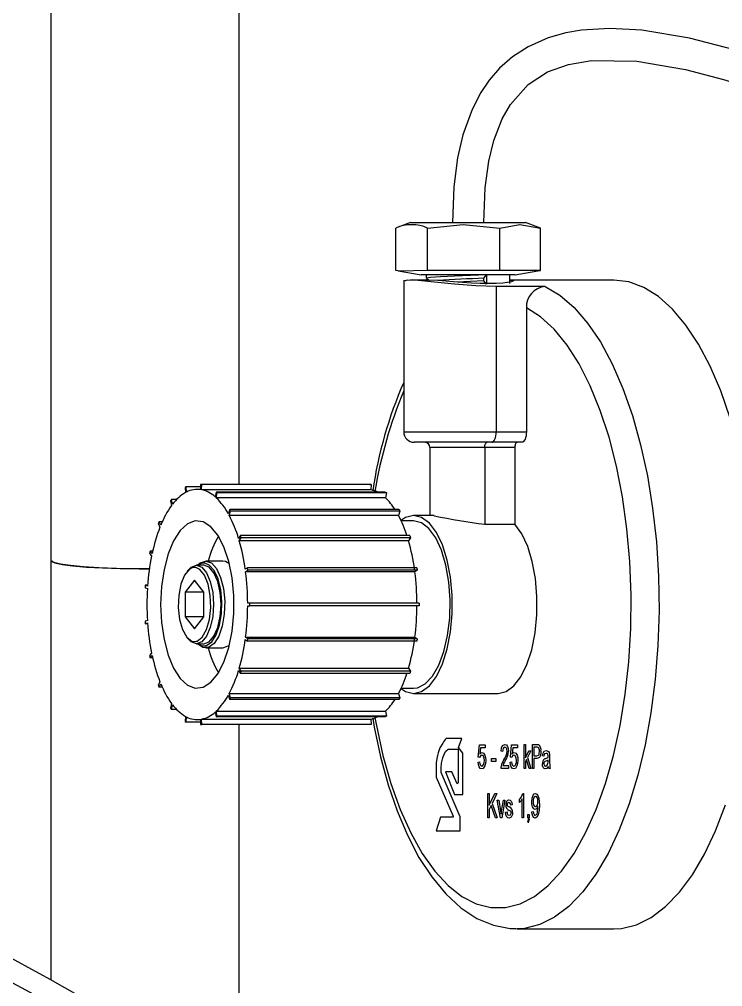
# Model space of a CAD drawing. Header units: millimetres. Extents: x 75 to 2075, y 25 to 1460.
# Drawn here: x 561.5 to 673.5, y 833 to 987.1 of the extents above; entities that cross this region are included whole.
import ezdxf

# ---------------------------------------------------------------- set-up
doc = ezdxf.new("R2010")
doc.units = ezdxf.units.MM
doc.header["$LTSCALE"] = 5

msp = doc.modelspace()

# ---------------------------------------------------------------- linework, layer by layer
at = {"color": 7, "linetype": 'Continuous', "lineweight": 25}
for p, q in [((566.503, 1114.224), (566.503, 900.856)), ((596.503, 912.994), (596.503, 1011.858)), ((623.801, 954.699), (621.843, 953.986)), ((623.801, 954.699), (642.135, 954.699)), ((644.092, 953.986), (642.135, 954.699)), ((621.449, 947.082), (621.449, 953.833)), ((626.508, 947.082), (626.508, 953.833)), ((638.027, 947.082), (638.027, 953.833)), ((644.487, 947.082), (644.487, 953.833)), ((621.843, 947.008), (625.486, 946.366)), ((636.246, 946.366), (625.486, 946.366)), ((626.301, 946.366), (626.301, 945.829)), ((638.027, 947.082), (626.508, 947.082)), ((635.493, 945.845), (635.889, 946.366)), ((635.889, 946.366), (635.889, 944.907)), ((640.449, 946.366), (636.246, 946.366)), ((644.487, 947.082), (638.027, 947.082)), ((639.635, 944.995), (639.635, 946.366)), ((640.449, 946.366), (644.092, 947.008)), ((644.063, 947.072), (644.487, 947.082)), ((622.718, 945.532), (622.718, 921.366)), ((626.431, 945.532), (623.754, 945.532)), ((635.493, 945.428), (635.493, 945.845)), ((635.889, 944.907), (635.493, 945.428)), ((656.19, 945.532), (639.635, 945.532)), ((645.249, 944.505), (637.459, 944.505)), ((637.459, 944.505), (637.459, 921.366)), ((642.253, 941.1), (642.253, 921.366)), ((622.718, 921.366), (637.459, 921.366)), ((637.459, 921.366), (642.253, 921.366)), ((636.728, 919.699), (624.385, 919.699)), ((626.885, 918.866), (626.885, 908.032)), ((635.633, 918.866), (626.885, 918.866)), ((635.633, 918.866), (635.633, 906.66)), ((640.427, 918.866), (635.633, 918.866)), ((641.523, 919.699), (636.728, 919.699)), ((640.427, 918.866), (640.427, 906.66)), ((588.04, 912.598), (587.862, 912.505)), ((587.862, 912.505), (587.943, 911.692)), ((588.121, 911.784), (588.04, 912.598)), ((590.343, 912.598), (588.04, 912.598)), ((590.356, 912.994), (590.329, 912.162)), ((590.538, 912.963), (590.356, 912.994)), ((617.324, 912.994), (590.356, 912.994)), ((590.511, 912.131), (590.538, 912.963)), ((617.506, 912.963), (590.538, 912.963)), ((617.324, 912.994), (617.506, 912.963)), ((617.506, 912.963), (617.479, 912.131)), ((590.33, 912.199), (589.82, 912.199)), ((617.479, 912.131), (590.511, 912.131)), ((592.802, 911.783), (592.669, 911.007)), ((592.972, 911.631), (592.802, 911.783)), ((619.77, 911.783), (592.802, 911.783)), ((592.839, 910.854), (592.972, 911.631)), ((619.806, 910.854), (592.839, 910.854)), ((619.94, 911.631), (592.972, 911.631)), ((619.77, 911.783), (619.94, 911.631)), ((619.94, 911.631), (619.806, 910.854)), ((585.7, 910.569), (585.542, 910.36)), ((585.542, 910.36), (585.725, 909.638)), ((585.883, 909.846), (585.7, 910.569)), ((586.508, 910.569), (585.7, 910.569)), ((594.984, 908.981), (594.756, 908.328)), ((594.899, 908.068), (595.126, 908.721)), ((621.866, 908.068), (594.899, 908.068)), ((595.126, 908.721), (594.984, 908.981)), ((621.951, 908.981), (594.984, 908.981)), ((622.094, 908.721), (595.126, 908.721)), ((622.094, 908.721), (621.866, 908.068)), ((621.951, 908.981), (622.094, 908.721)), ((627.552, 908.032), (624.278, 908.032)), ((583.726, 907.055), (583.602, 906.75)), ((583.602, 906.75), (583.87, 906.182)), ((583.994, 906.487), (583.726, 907.055)), ((584.241, 907.055), (583.726, 907.055)), ((624.278, 907.199), (622.3, 907.199)), ((635.633, 906.66), (640.427, 906.66)), ((596.706, 904.835), (596.404, 904.365)), ((596.809, 904.49), (596.706, 904.835)), ((623.674, 904.835), (596.706, 904.835)), ((623.674, 904.835), (623.777, 904.49)), ((596.507, 904.02), (596.809, 904.49)), ((623.475, 904.02), (596.507, 904.02)), ((623.777, 904.49), (596.809, 904.49)), ((623.777, 904.49), (623.475, 904.02)), ((582.294, 902.369), (582.215, 901.994)), ((582.215, 901.994), (582.544, 901.632)), ((582.623, 902.007), (582.294, 902.369)), ((582.704, 902.369), (582.294, 902.369)), ((566.503, 900.856), (566.503, 834.068)), ((590.868, 900.116), (589.67, 900.116)), ((590.868, 900.449), (590.454, 900.381)), ((591.044, 900.437), (590.868, 900.449)), ((593.865, 900.782), (591.168, 900.782)), ((589.37, 899.782), (588.977, 899.714)), ((589.58, 899.763), (589.37, 899.782)), ((597.817, 899.714), (597.467, 899.468)), ((597.521, 899.07), (597.871, 899.316)), ((624.489, 899.07), (597.521, 899.07)), ((597.871, 899.316), (597.817, 899.714)), ((624.784, 899.714), (597.817, 899.714)), ((624.838, 899.316), (597.871, 899.316)), ((624.838, 899.316), (624.489, 899.07)), ((624.784, 899.714), (624.838, 899.316)), ((581.53, 896.928), (581.503, 896.516)), ((581.891, 896.804), (581.53, 896.928)), ((581.901, 896.928), (581.53, 896.928)), ((589.37, 897.763), (587.892, 895.814)), ((590.849, 895.814), (589.37, 897.763)), ((581.503, 896.516), (581.864, 896.392)), ((587.892, 895.814), (587.892, 891.917)), ((590.849, 895.814), (587.892, 895.814)), ((590.849, 891.917), (590.849, 895.814)), ((598.217, 894.074), (597.851, 894.074)), ((598.217, 893.657), (598.217, 894.074)), ((625.184, 894.074), (598.217, 894.074)), ((625.184, 894.074), (625.184, 893.657)), ((597.851, 893.657), (598.217, 893.657)), ((625.184, 893.657), (598.217, 893.657)), ((581.864, 891.339), (581.503, 891.215)), ((581.503, 891.215), (581.53, 890.803)), ((581.53, 890.803), (581.891, 890.927)), ((581.901, 890.803), (581.53, 890.803)), ((587.892, 891.917), (589.37, 889.968)), ((590.849, 891.917), (587.892, 891.917)), ((589.37, 889.968), (590.849, 891.917)), ((589.535, 887.961), (589.698, 887.997)), ((589.67, 887.616), (590.868, 887.616)), ((597.467, 888.263), (597.817, 888.017)), ((597.871, 888.415), (597.521, 888.661)), ((597.521, 888.661), (624.489, 888.661)), ((597.817, 888.017), (597.871, 888.415)), ((624.784, 888.017), (597.817, 888.017)), ((624.838, 888.415), (597.871, 888.415)), ((624.489, 888.661), (624.838, 888.415)), ((624.838, 888.415), (624.784, 888.017)), ((582.544, 886.099), (582.215, 885.737)), ((591.052, 887.296), (591.17, 887.318)), ((591.168, 886.949), (593.865, 886.949)), ((582.215, 885.737), (582.294, 885.362)), ((582.294, 885.362), (582.623, 885.724)), ((582.704, 885.362), (582.294, 885.362)), ((596.404, 883.367), (596.706, 882.896)), ((596.809, 883.241), (596.507, 883.711)), ((596.507, 883.711), (623.475, 883.711)), ((596.706, 882.896), (596.809, 883.241)), ((623.777, 883.241), (596.809, 883.241)), ((623.475, 883.711), (623.777, 883.241)), ((623.777, 883.241), (623.674, 882.896)), ((583.87, 881.549), (583.602, 880.982)), ((623.674, 882.896), (596.706, 882.896)), ((583.602, 880.982), (583.726, 880.676)), ((583.726, 880.676), (583.994, 881.244)), ((584.241, 880.676), (583.726, 880.676)), ((622.3, 880.532), (624.278, 880.532)), ((594.756, 879.403), (594.984, 878.751)), ((595.126, 879.01), (594.899, 879.663)), ((594.899, 879.663), (621.866, 879.663)), ((594.984, 878.751), (595.126, 879.01)), ((621.951, 878.751), (594.984, 878.751)), ((622.094, 879.01), (595.126, 879.01)), ((621.866, 879.663), (622.094, 879.01)), ((622.094, 879.01), (621.951, 878.751)), ((624.278, 879.699), (637.762, 879.699)), ((585.725, 878.094), (585.542, 877.371)), ((585.542, 877.371), (585.7, 877.163)), ((585.7, 877.163), (585.883, 877.885)), ((586.508, 877.163), (585.7, 877.163)), ((592.972, 876.1), (592.839, 876.877)), ((592.839, 876.877), (619.806, 876.877)), ((619.806, 876.877), (619.94, 876.1)), ((587.943, 876.039), (587.862, 875.226)), ((588.04, 875.133), (588.121, 875.947)), ((589.82, 875.532), (590.33, 875.532)), ((590.329, 875.569), (590.356, 874.737)), ((590.538, 874.768), (590.511, 875.6)), ((590.511, 875.6), (617.479, 875.6)), ((592.669, 876.725), (592.802, 875.948)), ((592.802, 875.948), (592.972, 876.1)), ((619.77, 875.948), (592.802, 875.948)), ((619.94, 876.1), (592.972, 876.1)), ((617.479, 875.6), (617.506, 874.768)), ((619.94, 876.1), (619.77, 875.948)), ((587.862, 875.226), (588.04, 875.133)), ((590.343, 875.133), (588.04, 875.133)), ((590.356, 874.737), (590.538, 874.768)), ((617.324, 874.737), (590.356, 874.737)), ((617.506, 874.768), (590.538, 874.768)), ((596.503, 815.607), (596.503, 874.737)), ((617.506, 874.768), (617.324, 874.737)), ((629.204, 872.208), (629.058, 871.987)), ((629.34, 872.362), (629.204, 872.208)), ((629.479, 872.518), (629.34, 872.362)), ((631.954, 872.518), (629.479, 872.518)), ((631.454, 871.094), (631.954, 872.518)), ((628.481, 871.023), (628.325, 870.554)), ((628.924, 871.784), (628.481, 871.023)), ((629.058, 871.987), (628.924, 871.784)), ((629.427, 870.498), (629.77, 870.816)), ((629.77, 870.816), (631.364, 870.816)), ((631.364, 870.816), (631.364, 865.479)), ((632.122, 870.182), (631.454, 871.094)), ((634.582, 869.558), (634.777, 871.533)), ((634.777, 871.533), (635.686, 871.533)), ((634.949, 871.039), (634.848, 870.042)), ((635.686, 871.039), (634.949, 871.039)), ((635.686, 871.533), (635.686, 871.039)), ((639.71, 869.558), (639.905, 871.533)), ((639.905, 871.533), (640.814, 871.533)), ((640.078, 871.039), (639.976, 870.042)), ((640.814, 871.039), (640.078, 871.039)), ((640.814, 871.533), (640.814, 871.039)), ((641.893, 871.583), (642.109, 871.583)), ((641.893, 867.73), (641.893, 871.583)), ((642.109, 871.583), (642.109, 869.459)), ((643.216, 871.583), (643.89, 871.583)), ((643.216, 867.73), (643.216, 871.583)), ((643.913, 871.138), (643.454, 871.138)), ((643.454, 871.138), (643.454, 869.755)), ((627.99, 869.342), (627.864, 868.654)), ((628.111, 869.815), (627.99, 869.342)), ((628.224, 870.257), (628.111, 869.815)), ((628.325, 870.554), (628.224, 870.257)), ((628.751, 868.563), (628.943, 869.434)), ((628.943, 869.434), (629.149, 870.021)), ((629.149, 870.021), (629.427, 870.498)), ((632.122, 863.605), (632.122, 870.182)), ((634.798, 869.508), (634.582, 869.558)), ((636.681, 869.311), (637.373, 869.311)), ((636.681, 868.866), (636.681, 869.311)), ((637.373, 869.311), (637.373, 868.866)), ((638.455, 870.447), (638.239, 870.496)), ((639.927, 869.508), (639.71, 869.558)), ((642.109, 869.459), (642.645, 870.545)), ((642.276, 869.169), (642.109, 868.831)), ((642.72, 867.73), (642.276, 869.169)), ((642.956, 870.545), (642.435, 869.491)), ((642.435, 869.491), (642.978, 867.73)), ((642.645, 870.545), (642.956, 870.545)), ((643.454, 869.755), (643.918, 869.755)), ((643.911, 869.311), (643.454, 869.311)), ((643.454, 869.311), (643.454, 867.73)), ((645.055, 869.706), (644.839, 869.755)), ((645.964, 869.555), (645.964, 868.953)), ((627.864, 868.654), (627.864, 866.364)), ((628.66, 867.837), (628.751, 868.563)), ((628.66, 867.103), (628.66, 867.837)), ((634.56, 868.767), (634.777, 868.817)), ((637.373, 868.866), (636.681, 868.866)), ((639.429, 867.73), (638.217, 867.73)), ((638.501, 868.224), (639.429, 868.224)), ((639.429, 868.224), (639.429, 867.73)), ((639.689, 868.767), (639.905, 868.817)), ((642.109, 867.73), (641.893, 867.73)), ((642.109, 868.831), (642.109, 867.73)), ((642.978, 867.73), (642.72, 867.73)), ((643.454, 867.73), (643.216, 867.73)), ((645.725, 868.92), (645.726, 869.064)), ((646.029, 867.73), (645.812, 867.73)), ((627.864, 866.364), (630.582, 860.161)), ((631.704, 860.064), (628.66, 867.103)), ((630.399, 867.194), (629.387, 867.194)), ((629.387, 867.194), (630.775, 863.605)), ((631.237, 865.283), (630.399, 867.194)), ((631.364, 865.479), (631.237, 865.283)), ((630.775, 863.605), (632.122, 863.605)), ((636.097, 863.742), (636.335, 863.742)), ((636.097, 859.89), (636.097, 863.742)), ((636.335, 861.92), (637.227, 863.742)), ((636.335, 863.742), (636.335, 861.92)), ((637.568, 863.742), (636.785, 862.142)), ((637.227, 863.742), (637.568, 863.742)), ((641.67, 863.742), (641.809, 863.742)), ((641.809, 863.742), (641.809, 859.89)), ((636.629, 861.824), (636.335, 861.223)), ((637.312, 859.89), (636.629, 861.824)), ((636.785, 862.142), (637.611, 859.89)), ((637.611, 862.705), (637.843, 862.705)), ((638.129, 859.89), (637.611, 862.705)), ((637.843, 862.705), (638.142, 861.019)), ((638.313, 860.987), (638.614, 862.705)), ((638.845, 862.705), (638.357, 859.89)), ((638.614, 862.705), (638.845, 862.705)), ((639.992, 861.964), (639.775, 861.915)), ((641.139, 862.324), (641.139, 862.779)), ((641.593, 859.89), (641.593, 862.892)), ((628.564, 859.966), (627.9, 857.81)), ((630.582, 859.966), (628.564, 859.966)), ((630.582, 860.161), (630.582, 859.966)), ((631.704, 857.81), (631.704, 860.064)), ((636.335, 859.89), (636.097, 859.89)), ((636.335, 861.223), (636.335, 859.89)), ((637.611, 859.89), (637.312, 859.89)), ((638.357, 859.89), (638.129, 859.89)), ((638.953, 860.779), (639.169, 860.828)), ((641.809, 859.89), (641.593, 859.89)), ((642.502, 860.384), (642.718, 860.384)), ((642.502, 859.89), (642.502, 860.384)), ((642.609, 859.89), (642.502, 859.89)), ((642.718, 860.384), (642.718, 859.89)), ((643.129, 860.828), (643.346, 860.878)), ((642.567, 859.099), (642.502, 859.297)), ((627.9, 857.81), (631.704, 857.81)), ((640.759, 842.199), (656.19, 842.199))]:
    msp.add_line(p, q, dxfattribs=at)
at = {"color": 7, "linetype": 'Continuous', "lineweight": 25, "flags": 128}
for points in [[(727.337, 961.536), (716.403, 966.248), (699.786, 973.346), (692.274, 976.369), (683.758, 979.532), (675.413, 982.224), (668.245, 984.069), (660.666, 985.339), (655.526, 985.633), (651.048, 985.362), (648.531, 984.927), (645.748, 984.146), (642.516, 982.72), (640.048, 981.12), (637.992, 979.306), (636.332, 977.391), (635.004, 975.435), (633.598, 972.726), (632.142, 968.668), (631.303, 965.013), (630.701, 960.421), (630.468, 954.699)], [(635.468, 954.699), (635.702, 960.216), (636.289, 964.49), (637.082, 967.759), (638.406, 971.222), (639.71, 973.525), (642.558, 976.728), (645.646, 978.708), (648.986, 979.898), (652.65, 980.503), (659.831, 980.394), (667.616, 979.087), (673.674, 977.523), (679.706, 975.636), (686.514, 973.217), (694.253, 970.204), (713.374, 962.11), (727.337, 956.095)], [(626.508, 953.833), (632.165, 954.395), (638.027, 953.833)], [(638.027, 953.833), (641.199, 954.395), (644.487, 953.833)], [(644.487, 953.833), (644.386, 953.874), (644.061, 953.951)], [(626.508, 947.082), (622.078, 946.969), (621.449, 947.082)], [(635.889, 946.366), (633.373, 946.261), (630.796, 946.157), (628.549, 946.053), (626.975, 945.949), (626.314, 945.845), (626.368, 945.829)], [(637.459, 944.505), (634.195, 944.616), (630.809, 944.9), (627.626, 945.236), (625.016, 945.48), (623.328, 945.521), (622.719, 945.349), (622.743, 945.335)], [(626.319, 945.809), (626.771, 945.547), (626.827, 945.514)], [(639.504, 945.532), (640.258, 945.453), (639.901, 945.262), (638.492, 945.071), (637.45, 945.012), (636.24, 944.991), (634.897, 945.012), (633.488, 945.07), (630.659, 945.262), (628.183, 945.453), (626.431, 945.532)], [(635.493, 945.428), (633.318, 945.324), (631.204, 945.225)], [(674.713, 923.563), (673.225, 927.889), (671.544, 931.829), (669.689, 935.339), (667.681, 938.379), (665.543, 940.915), (663.299, 942.918), (660.975, 944.365), (658.596, 945.24), (656.19, 945.532)], [(645.249, 944.505), (647.592, 943.121), (649.857, 941.174), (652.018, 938.686), (654.051, 935.686), (655.931, 932.207), (657.638, 928.29), (659.152, 923.98), (660.455, 919.325), (661.534, 914.379), (662.374, 909.199), (662.968, 903.843), (663.308, 898.373), (663.39, 892.852), (663.213, 887.342), (662.779, 881.907), (662.094, 876.608), (661.165, 871.507), (660.002, 866.662), (658.62, 862.127), (657.033, 857.956), (655.26, 854.195), (653.322, 850.887), (651.239, 848.071), (649.037, 845.778), (646.74, 844.036), (644.375, 842.863), (641.969, 842.273), (640.759, 842.199)], [(618.124, 875.788), (618.348, 874.569), (619.398, 869.801), (620.673, 865.326), (622.156, 861.199), (623.829, 857.47), (625.672, 854.185), (627.662, 851.384), (629.776, 849.101), (631.987, 847.364), (634.269, 846.195), (636.593, 845.606), (638.931, 845.606), (641.255, 846.195), (643.537, 847.364), (645.748, 849.101), (647.862, 851.384), (649.852, 854.185), (651.696, 857.47), (653.369, 861.199), (654.852, 865.326), (656.126, 869.801), (657.177, 874.569), (657.99, 879.573), (658.557, 884.751), (658.871, 890.04), (658.927, 895.376), (658.725, 900.694), (658.267, 905.928), (657.56, 911.015), (656.61, 915.893), (655.431, 920.503), (654.037, 924.787), (652.444, 928.695), (650.672, 932.177), (648.743, 935.193), (646.679, 937.704), (644.507, 939.681), (642.253, 941.1), (642.253, 941.1)], [(636.728, 919.699), (636.871, 919.731), (637.008, 919.826), (637.134, 919.98), (637.245, 920.187), (637.335, 920.44), (637.403, 920.728), (637.444, 921.04), (637.459, 921.366)], [(642.253, 921.366), (642.239, 921.04), (642.197, 920.728), (642.13, 920.44), (642.039, 920.187), (641.928, 919.98), (641.802, 919.826), (641.665, 919.731), (641.523, 919.699)], [(635.633, 918.866), (635.64, 919.028), (635.661, 919.184), (635.695, 919.329), (635.74, 919.455), (635.795, 919.558), (635.858, 919.635), (635.927, 919.683), (635.998, 919.699)], [(640.792, 919.699), (640.721, 919.683), (640.653, 919.635), (640.59, 919.558), (640.534, 919.455), (640.489, 919.329), (640.455, 919.184), (640.434, 919.028), (640.427, 918.866)], [(624.278, 908.032), (622.988, 907.723), (622.181, 907.199)], [(622.181, 880.532), (622.988, 880.009), (624.278, 879.699), (625.569, 880.009), (626.803, 880.924), (627.926, 882.405), (628.891, 884.386), (629.653, 886.782), (630.181, 889.488), (630.451, 892.385), (630.451, 895.346), (630.181, 898.243), (629.653, 900.949), (628.891, 903.345), (627.926, 905.327), (626.803, 906.807), (625.569, 907.723), (624.278, 908.032), (624.278, 908.032)], [(583.978, 893.866), (584.115, 890.999), (584.518, 888.267), (585.169, 885.797), (586.038, 883.703), (587.083, 882.085), (588.257, 881.018), (589.503, 880.552), (590.765, 880.708), (591.982, 881.479), (593.098, 882.83), (594.06, 884.696), (594.825, 886.992), (595.355, 889.608), (595.627, 892.424), (595.627, 895.307), (595.355, 898.123), (594.825, 900.74), (594.06, 903.035), (593.098, 904.901), (591.982, 906.252), (590.765, 907.023), (589.503, 907.179), (588.257, 906.713), (587.083, 905.646), (586.038, 904.028), (585.169, 901.935), (584.518, 899.464), (584.115, 896.732), (583.978, 893.866)], [(624.278, 880.532), (624.91, 880.61), (626.144, 881.23), (627.29, 882.441), (628.295, 884.186), (629.113, 886.383), (629.705, 888.93), (630.043, 891.709), (630.111, 894.587), (629.907, 897.433), (629.439, 900.111), (628.73, 902.497), (627.813, 904.48), (626.731, 905.967), (625.534, 906.887), (624.278, 907.199), (624.278, 907.199)], [(637.762, 879.699), (639.041, 880.003), (640.265, 880.902), (641.381, 882.357), (642.342, 884.306), (643.107, 886.665), (643.642, 889.333), (643.925, 892.196), (643.944, 895.13), (643.697, 898.01), (643.196, 900.712), (642.461, 903.12), (641.525, 905.132), (640.427, 906.66)], [(582.184, 899.55), (579.901, 899.557), (576.932, 899.611), (574.15, 899.717), (571.669, 899.869), (569.59, 900.062), (567.999, 900.287), (566.961, 900.536), (566.519, 900.798), (566.503, 900.856)], [(566.503, 900.856), (566.561, 900.742), (567.13, 900.483), (568.287, 900.238), (569.986, 900.019), (572.156, 899.834), (574.709, 899.691), (577.54, 899.596), (580.533, 899.552), (582.184, 899.55)], [(589.67, 900.116), (590.516, 899.81), (591.279, 898.922), (591.885, 897.539), (592.274, 895.797), (592.408, 893.866), (592.274, 891.934), (591.885, 890.192), (591.279, 888.809), (590.516, 887.921), (589.67, 887.616), (588.824, 887.921), (588.221, 888.562)], [(588.221, 899.169), (588.824, 899.81), (589.67, 900.116)], [(591.168, 900.782), (592.061, 900.475), (592.875, 899.58), (593.537, 898.178), (593.989, 896.393), (594.19, 894.382), (594.122, 892.326), (593.792, 890.407), (593.229, 888.795), (592.483, 887.634), (591.62, 887.026), (590.716, 887.026), (589.87, 887.616)], [(589.87, 900.116), (590.275, 900.475), (591.168, 900.782)], [(590.454, 900.381), (590.018, 900.156), (589.962, 900.116)], [(590.868, 887.616), (591.715, 887.921), (592.478, 888.809), (593.084, 890.192), (593.473, 891.934), (593.607, 893.866), (593.473, 895.797), (593.084, 897.539), (592.478, 898.922), (591.715, 899.81), (590.868, 900.116)], [(591.17, 887.318), (591.298, 887.356), (592.12, 887.934), (592.83, 889.04), (593.366, 890.574), (593.68, 892.401), (593.745, 894.358), (593.553, 896.271), (593.123, 897.97), (592.493, 899.305), (591.718, 900.156), (591.044, 900.437)], [(594.925, 900.345), (594.316, 900.705), (593.865, 900.782)], [(588.977, 899.714), (588.528, 899.462), (587.778, 898.535), (587.2, 897.102), (586.857, 895.318), (586.787, 893.377), (586.996, 891.489), (587.463, 889.858), (588.136, 888.662), (588.944, 888.03), (589.535, 887.961)], [(589.698, 887.997), (589.797, 888.03), (590.604, 888.662), (591.277, 889.858), (591.744, 891.489), (591.953, 893.377), (591.883, 895.318), (591.54, 897.102), (590.962, 898.535), (590.212, 899.462), (589.58, 899.763)], [(589.962, 887.616), (590.438, 887.356), (591.052, 887.296)], [(593.865, 886.949), (594.758, 887.256), (594.925, 887.386)], [(617.77, 875.752), (617.999, 874.322), (619.005, 869.621), (620.229, 865.155), (621.663, 860.968), (623.301, 857.098), (625.138, 853.581), (627.172, 850.454), (629.401, 847.756), (631.812, 845.539), (634.371, 843.859), (637.012, 842.76), (639.659, 842.247), (640.606, 842.262)], [(638.239, 870.496), (638.307, 871.013), (638.474, 871.392), (638.835, 871.583)], [(638.83, 871.138), (638.68, 871.094), (638.547, 870.933), (638.477, 870.713), (638.455, 870.447)], [(639.191, 870.505), (639.15, 870.811), (639.046, 871.025), (638.83, 871.138)], [(638.835, 871.583), (639.064, 871.512), (639.264, 871.255), (639.371, 870.923), (639.407, 870.519)], [(643.89, 871.583), (644.042, 871.574), (644.161, 871.546)], [(644.134, 871.104), (644.01, 871.134), (643.913, 871.138)], [(635.147, 869.854), (634.933, 869.754), (634.798, 869.508)], [(634.848, 870.042), (635.035, 870.246), (635.197, 870.299)], [(635.556, 869.022), (635.522, 869.409), (635.409, 869.706), (635.283, 869.823), (635.147, 869.854)], [(635.197, 870.299), (635.44, 870.194), (635.641, 869.869), (635.741, 869.489), (635.772, 869.051)], [(640.275, 869.854), (640.061, 869.754), (639.927, 869.508)], [(639.976, 870.042), (640.163, 870.246), (640.325, 870.299)], [(640.684, 869.022), (640.65, 869.409), (640.537, 869.706), (640.411, 869.823), (640.275, 869.854)], [(640.325, 870.299), (640.568, 870.194), (640.769, 869.869), (640.869, 869.489), (640.901, 869.051)], [(644.579, 870.475), (644.551, 870.074), (644.463, 869.722), (644.323, 869.473), (643.911, 869.311)], [(643.918, 869.755), (644.209, 869.884), (644.267, 869.989), (644.31, 870.129), (644.341, 870.46)], [(644.839, 869.755), (644.93, 870.201), (645.109, 870.474), (645.444, 870.595)], [(645.404, 870.15), (645.166, 870.051), (645.097, 869.902), (645.055, 869.706)], [(645.134, 869.275), (645.243, 869.321), (645.33, 869.346)], [(645.33, 869.346), (645.553, 869.416), (645.725, 869.508)], [(645.662, 870.001), (645.522, 870.129), (645.404, 870.15)], [(645.444, 870.595), (645.787, 870.452), (645.895, 870.262), (645.952, 869.977)], [(645.725, 869.508), (645.725, 869.573), (645.726, 869.623)], [(645.952, 869.977), (645.963, 869.742), (645.964, 869.555)], [(635.148, 867.681), (634.917, 867.758), (634.716, 868.027), (634.608, 868.364), (634.56, 868.767)], [(634.777, 868.817), (634.825, 868.499), (634.926, 868.256), (635.033, 868.154), (635.148, 868.125)], [(635.148, 868.125), (635.324, 868.193), (635.468, 868.427), (635.536, 868.706), (635.556, 869.022)], [(635.628, 868.148), (635.381, 867.764), (635.148, 867.681)], [(635.772, 869.051), (635.727, 868.514), (635.628, 868.148)], [(638.217, 867.73), (638.224, 867.922), (638.243, 868.067)], [(640.276, 867.681), (640.045, 867.758), (639.845, 868.027), (639.736, 868.364), (639.689, 868.767)], [(639.905, 868.817), (639.954, 868.499), (640.054, 868.256), (640.161, 868.154), (640.276, 868.125)], [(640.276, 868.125), (640.452, 868.193), (640.597, 868.427), (640.664, 868.706), (640.684, 869.022)], [(640.756, 868.148), (640.509, 867.764), (640.276, 867.681)], [(640.901, 869.051), (640.856, 868.514), (640.756, 868.148)], [(645.261, 867.681), (645.085, 867.728), (644.928, 867.912), (644.845, 868.166), (644.817, 868.476)], [(645.033, 868.504), (645.041, 868.405), (645.062, 868.317), (645.132, 868.196), (645.304, 868.125)], [(645.748, 868.076), (645.489, 867.759), (645.261, 867.681)], [(645.304, 868.125), (645.542, 868.247), (645.688, 868.53)], [(645.726, 869.064), (645.519, 868.96), (645.354, 868.91)], [(645.688, 868.53), (645.719, 868.743), (645.725, 868.92)], [(645.812, 867.73), (645.767, 867.915), (645.748, 868.076)], [(641.139, 862.779), (641.469, 863.229), (641.67, 863.742)], [(643.108, 862.463), (643.157, 863.026), (643.315, 863.472), (643.491, 863.679), (643.687, 863.742)], [(643.725, 863.298), (643.556, 863.228), (643.415, 863.005), (643.346, 862.741), (643.324, 862.437)], [(643.687, 863.742), (643.901, 863.662), (644.091, 863.421), (644.227, 863.037), (644.319, 861.894)], [(644.103, 862.474), (644.072, 862.841), (643.969, 863.129), (643.853, 863.259), (643.725, 863.298)], [(639.126, 862.557), (639.31, 862.719), (639.464, 862.754)], [(639.191, 861.988), (639.2, 861.899), (639.219, 861.841)], [(639.219, 861.841), (639.265, 861.766), (639.306, 861.728)], [(639.306, 861.728), (639.419, 861.666), (639.507, 861.62)], [(639.464, 862.754), (639.659, 862.711), (639.84, 862.55), (639.944, 862.296), (639.992, 861.964)], [(639.775, 861.915), (639.73, 862.126), (639.643, 862.255), (639.482, 862.31)], [(641.593, 862.892), (641.348, 862.532), (641.139, 862.324)], [(643.659, 861.223), (643.422, 861.33), (643.229, 861.657), (643.136, 862.034), (643.108, 862.463)], [(643.324, 862.437), (643.362, 862.079), (643.473, 861.812), (643.591, 861.7), (643.718, 861.668)], [(644.319, 861.894), (644.288, 861.085), (644.146, 860.347), (643.926, 859.962), (643.653, 859.84)], [(644.103, 861.726), (643.879, 861.324), (643.659, 861.223)], [(643.661, 860.285), (643.862, 860.389), (643.947, 860.525), (644.009, 860.715), (644.104, 861.632)], [(643.718, 861.668), (643.88, 861.728), (644.017, 861.932), (644.084, 862.183), (644.103, 862.474)], [(644.104, 861.632), (644.104, 861.685), (644.103, 861.726)], [(656.19, 842.199), (657.395, 842.272), (659.791, 842.857), (662.146, 844.019), (664.433, 845.747), (666.627, 848.019), (668.703, 850.811), (670.637, 854.091), (672.407, 857.821), (673.994, 861.96)], [(604.999, 809.644), (604.984, 809.655), (599.68, 813.442), (593.26, 817.817), (585.63, 822.755), (578.86, 826.924), (573.032, 830.367), (566.377, 834.14), (557.751, 838.785), (549.006, 843.214), (540.556, 847.212), (536.571, 848.996), (532.624, 850.694), (527.289, 852.871), (520.35, 855.474), (512.161, 858.139), (503.289, 860.343)], [(638.142, 861.019), (638.193, 860.703), (638.228, 860.452)], [(638.228, 860.452), (638.274, 860.753), (638.313, 860.987)], [(639.521, 859.84), (639.305, 859.892), (639.111, 860.105), (639.006, 860.409), (638.953, 860.779)], [(639.169, 860.828), (639.219, 860.552), (639.322, 860.368), (639.525, 860.285)], [(639.758, 860.913), (639.623, 861.003), (639.515, 861.057)], [(640.057, 860.736), (640.028, 860.43), (639.949, 860.172), (639.837, 859.993), (639.521, 859.84)], [(639.525, 860.285), (639.721, 860.354), (639.802, 860.481), (639.83, 860.574), (639.84, 860.685)], [(643.653, 859.84), (643.446, 859.912), (643.267, 860.158), (643.173, 860.466), (643.129, 860.828)], [(643.346, 860.878), (643.387, 860.607), (643.472, 860.397), (643.563, 860.31), (643.661, 860.285)], [(502.652, 857.071), (510.115, 855.259), (516.87, 853.15), (522.418, 851.172), (526.649, 849.539), (530.707, 847.884), (534.796, 846.135), (541.709, 843.009), (548.837, 839.581), (556.198, 835.836), (563.139, 832.119), (568.964, 828.862), (574.605, 825.584), (579.569, 822.597), (584.882, 819.287), (590.379, 815.729), (596.016, 811.929), (601.174, 808.301), (604.899, 805.576)]]:
    msp.add_lwpolyline(points, dxfattribs=at)
at = {"color": 7, "linetype": 'Continuous', "lineweight": 25}
for centre, radius, start, end in [((623.979, 948.077), 6.287, 66.27522, 113.72478), ((647.808, 643.815), 302.281, 92.33482, 93.73083), ((645.484, 941.277), 3.236, 94.16596, 183.15083), ((684.341, 902.276), 67.27, 156.35685, 171.70906), ((688.881, 900.175), 71.729, 157.28005, 170.5574), ((624.385, 921.366), 1.667, 180, 270), ((626.051, 918.866), 0.833, 0, 90), ((591.417, 905.742), 6.89, 120.27353, 143.43653), ((589.824, 908.474), 3.722, 82.20104, 117.21232), ((589.478, 907.514), 4.731, 47.579, 77.38413), ((585.667, 903.422), 10.329, 28.36151, 46.02271), ((616.675, 908.159), 4.053, 63.43326, 78.56482), ((613.263, 903.965), 9.501, 31.85843, 46.4717), ((597.919, 900.888), 15.008, 144.33956, 158.09435), ((576.619, 898.48), 20.642, 16.56441, 27.67949), ((603.95, 898.649), 20.242, 17.79324, 27.73189), ((645.033, 987.908), 81.79, 257.65911, 263.40062), ((608.751, 896.476), 26.707, 158.69068, 168.04791), ((605.919, 897.236), 14.783, 149.43141, 166.12223), ((565.249, 895.048), 32.52, 7.81166, 16.01559), ((592.217, 895.048), 32.52, 7.81166, 16.01559), ((619.149, 894.227), 37.347, 168.56397, 176.04357), ((557.31, 893.906), 40.541, 0.23763, 7.31835), ((584.278, 893.906), 40.541, 0.23763, 7.31835), ((623.446, 893.866), 41.659, 176.52333, 183.47667), ((557.31, 893.825), 40.541, 352.68165, 359.76237), ((584.278, 893.825), 40.541, 352.68165, 359.76237), ((619.149, 893.504), 37.347, 183.95643, 191.43603), ((565.249, 892.683), 32.52, 343.98441, 352.18834), ((592.217, 892.683), 32.52, 343.98441, 352.18834), ((605.919, 890.495), 14.783, 193.87777, 210.56859), ((608.751, 891.255), 26.707, 191.95209, 201.30932), ((576.619, 889.251), 20.642, 332.32051, 343.43559), ((603.95, 889.082), 20.242, 332.26811, 342.20676), ((597.919, 886.843), 15.008, 201.90565, 215.66044), ((585.667, 884.31), 10.329, 313.97729, 331.63849), ((613.03, 883.955), 9.799, 313.75128, 327.91859), ((591.417, 881.99), 6.89, 216.56347, 239.72647), ((589.824, 879.257), 3.722, 242.78768, 277.79896), ((589.478, 880.217), 4.731, 282.61587, 312.421), ((616.675, 879.573), 4.053, 281.43518, 296.56674), ((643.582, 870.571), 0.768, 351.6437, 43.96035), ((643.473, 870.661), 1.122, 350.48067, 52.14385), ((641.277, 867.47), 3.092, 147.045, 168.85375), ((636.502, 870.743), 2.699, 323.87373, 354.94755), ((636.422, 870.621), 2.987, 325.72639, 358.04951), ((645.741, 868.572), 0.929, 130.82321, 185.90778), ((645.001, 869.695), 0.728, 354.36764, 24.91491), ((644.177, 865.597), 6.254, 147.69936, 155.15884), ((645.4, 868.544), 0.369, 97.22687, 186.24321), ((652.296, 868.676), 6.338, 177.49789, 188.58166), ((639.83, 861.857), 0.86, 174.58813, 248.44485), ((640.165, 861.975), 1.19, 150.72523, 181.77154), ((639.479, 862.02), 0.29, 89.525, 186.27742), ((639.208, 860.821), 0.853, 354.25737, 69.44185), ((639.528, 860.701), 0.313, 357.08923, 42.59794), ((641.566, 859.773), 1.05, 333.05012, 6.38615), ((641.505, 859.713), 1.226, 329.99998, 8.29923)]:
    msp.add_arc(centre, radius, start, end, dxfattribs=at)

doc.saveas('drawing.dxf')
